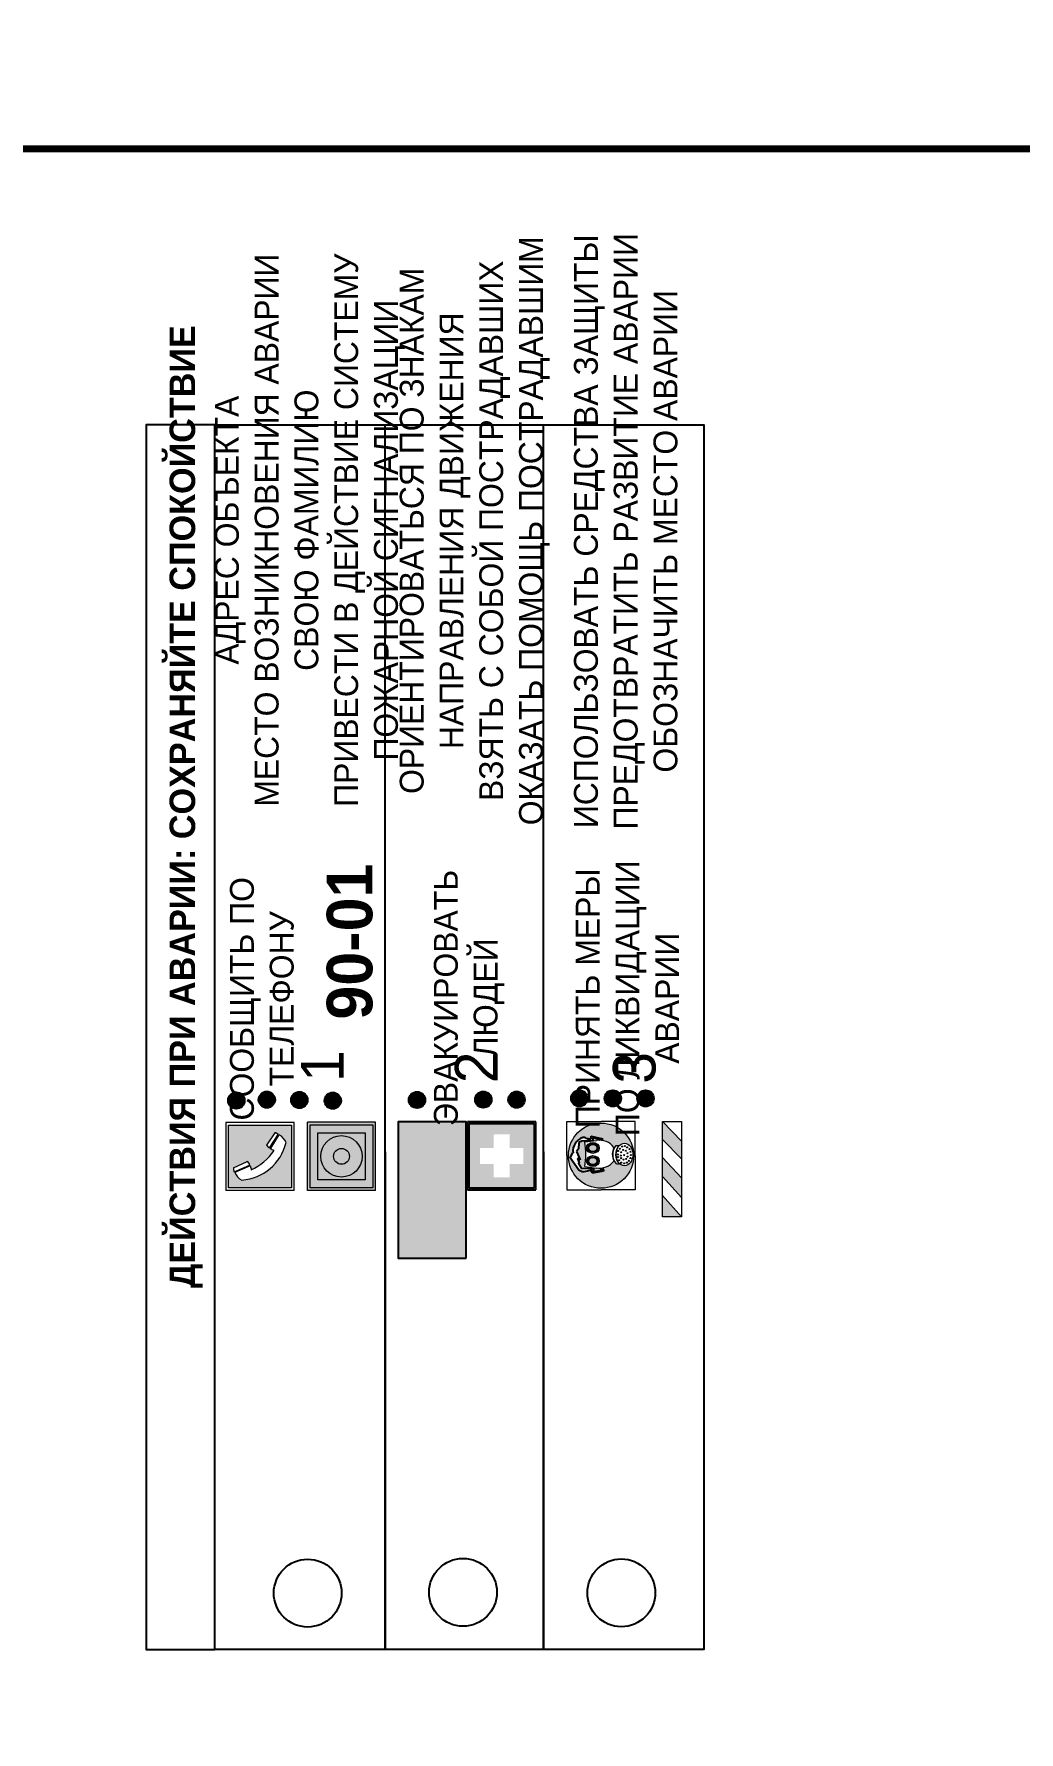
# Model space of a CAD drawing. Header units: millimetres. Extents: x 13810 to 67229, y 12374 to 21950.
# Drawn here: x 36435.5 to 36551.1, y 20086.8 to 20286.1 of the extents above; entities that cross this region are included whole.
import ezdxf

# ---------------------------------------------------------------- set-up
doc = ezdxf.new("R2010")
doc.units = ezdxf.units.MM
doc.styles.add('обычный', font='arial.ttf')

# ---------------------------------------------------------------- blocks, each defined once
blk = doc.blocks.new('A$C38D26F80')
h = blk.add_hatch(color=5)
h.dxf.hatch_style = 1
h.paths.add_polyline_path([(-8.77, -4.48, 1), (-0.19, -4.48, 1)])
h.paths.add_polyline_path([(-6.75, -3.58), (-6.75, -3.31), (-6.62, -3.22), (-6.5, -3.22), (-6.42, -3.3), (-6.39, -3.28), (-6.59, -2.23), (-6.59, -2.01), (-6.38, -1.58), (-4.76, -0.4), (-4.13, -0.79, -0.362848), (-2.1, -2.1, -0.201049), (-2.17, -2.48, 0.085434), (-2.26, -3.13), (-1.9, -3.16), (-2.25, -4.7), (-2.4, -4.59), (-2.43, -4.34), (-2.36, -4.34), (-2.14, -3.34), (-2.47, -3.42), (-2.58, -1.95), (-2.77, -1.58), (-3.58, -1.52), (-3.92, -1.26), (-5.05, -1.73), (-4.87, -1.39), (-5.41, -1.6), (-5.41, -1.46), (-6.13, -1.87), (-6.18, -3.5), (-6.56, -3.47), (-6.37, -4.59), (-6.16, -4.43), (-6.16, -4.66), (-6.36, -4.79), (-6.37, -4.8), (-6.51, -4.76)], flags=16)
h.paths.add_polyline_path([(-6.51, -4.76), (-6.36, -4.79), (-6.37, -4.8)], flags=0)
h.paths.add_polyline_path([(-5.92, -2.34, 0.089508), (-2.67, -2.35), (-2.48, -3.88, -0.268602), (-3.4, -6.18, 0.262449), (-5.2, -6.18, -0.268602), (-6.11, -3.88)], flags=16)
edge = h.paths.add_edge_path(flags=16)
edge.add_ellipse((-5.19, -3.41), major_axis=(0, 0.842), ratio=0.848992, start_angle=0, end_angle=360)
edge = h.paths.add_edge_path(flags=0)
edge.add_ellipse((-5.19, -3.39), major_axis=(0, 0.665), ratio=0.853798, start_angle=0, end_angle=360)
edge = h.paths.add_edge_path(flags=0)
edge.add_ellipse((-5.19, -3.4), major_axis=(0, 0.528), ratio=0.864094, start_angle=0, end_angle=360)
edge = h.paths.add_edge_path(flags=16)
edge.add_ellipse((-3.47, -3.4), major_axis=(0, 0.842), ratio=0.848992, start_angle=0, end_angle=360)
h.paths.add_polyline_path([(-3.13, -6.45), (-3.13, -6.84, 0.383174), (-5.57, -6.85), (-5.57, -6.49, -0.369952)], flags=16)
edge = h.paths.add_edge_path(flags=0)
edge.add_ellipse((-3.47, -3.39), major_axis=(0, 0.665), ratio=0.853798, start_angle=0, end_angle=360)
edge = h.paths.add_edge_path(flags=0)
edge.add_ellipse((-3.47, -3.4), major_axis=(0, 0.528), ratio=0.864094, start_angle=0, end_angle=360)
edge = h.paths.add_edge_path(flags=16)
edge.add_ellipse((-4.34, -7.57), major_axis=(-1.48, 0), ratio=0.744955, start_angle=0, end_angle=360)
h.paths.add_polyline_path([(-5.01, -6.85, -1), (-5.15, -6.85, -1)], flags=0)
h.paths.add_polyline_path([(-5.33, -7.14, -1), (-5.47, -7.14, -1)], flags=0)
h.paths.add_polyline_path([(-4.61, -6.71, -1), (-4.74, -6.71, -1)], flags=16)
h.paths.add_polyline_path([(-5.43, -7.51, -1), (-5.57, -7.51, -1)], flags=0)
h.paths.add_polyline_path([(-4.26, -6.67, -1), (-4.4, -6.67, -1)], flags=16)
h.paths.add_polyline_path([(-4.74, -7.14, -1), (-4.88, -7.14, -1)], flags=0)
h.paths.add_polyline_path([(-4.93, -7.43, -1), (-5.07, -7.43, -1)], flags=0)
h.paths.add_polyline_path([(-4.41, -7.07, -1), (-4.54, -7.07, -1)], flags=0)
h.paths.add_polyline_path([(-5.33, -7.87, -1), (-5.46, -7.87, -1)], flags=0)
h.paths.add_polyline_path([(-3.8, -6.71, -1), (-3.94, -6.71, -1)], flags=16)
h.paths.add_polyline_path([(-4.85, -7.78, -1), (-4.98, -7.78, -1)], flags=0)
h.paths.add_polyline_path([(-3.96, -7.14, -1), (-4.1, -7.14, -1)], flags=0)
h.paths.add_polyline_path([(-4.33, -7.53, -1), (-4.47, -7.53, -1)], flags=0)
h.paths.add_polyline_path([(-5.09, -8.12, -1), (-5.23, -8.12, -1)], flags=0)
h.paths.add_polyline_path([(-3.5, -6.94, -1), (-3.64, -6.94, -1)], flags=0)
h.paths.add_polyline_path([(-4.54, -7.97, -1), (-4.68, -7.97, -1)], flags=0)
h.paths.add_polyline_path([(-3.66, -7.39, -1), (-3.8, -7.39, -1)], flags=0)
h.paths.add_polyline_path([(-4.73, -8.35, -1), (-4.86, -8.35, -1)], flags=0)
h.paths.add_polyline_path([(-4.09, -7.96, -1), (-4.23, -7.96, -1)], flags=0)
h.paths.add_polyline_path([(-3.77, -7.74, -1), (-3.91, -7.74, -1)], flags=0)
h.paths.add_polyline_path([(-3.22, -7.27, -1), (-3.35, -7.27, -1)], flags=0)
h.paths.add_polyline_path([(-4.34, -8.4, -1), (-4.47, -8.4, -1)], flags=0)
h.paths.add_polyline_path([(-3.16, -7.61, -1), (-3.3, -7.61, -1)], flags=0)
h.paths.add_polyline_path([(-3.9, -8.35, -1), (-4.04, -8.35, -1)], flags=0)
h.paths.add_polyline_path([(-3.32, -7.91, -1), (-3.46, -7.91, -1)], flags=0)
h.paths.add_polyline_path([(-3.55, -8.23, -1), (-3.69, -8.23, -1)], flags=0)
at = {"color": 5, "lineweight": 5}
for p, q in [((-4.48, 0), (-8.96, 0)), ((-8.96, 0), (-8.96, -4.48)), ((-4.48, 0), (0, 0)), ((0, 0), (0, -4.48)), ((-6.59, -2.01), (-6.38, -1.58)), ((-6.59, -2.23), (-6.59, -2.01)), ((-6.38, -1.58), (-4.76, -0.4)), ((-6.13, -1.87), (-6.18, -3.5)), ((-5.41, -1.46), (-6.13, -1.87)), ((-4.87, -1.39), (-5.41, -1.6)), ((-5.41, -1.6), (-5.41, -1.46)), ((-3.92, -1.26), (-5.05, -1.73)), ((-5.05, -1.73), (-4.87, -1.39)), ((-4.76, -0.4), (-4.13, -0.79)), ((-3.58, -1.52), (-3.92, -1.26)), ((-2.77, -1.58), (-3.58, -1.52)), ((-2.58, -1.95), (-2.77, -1.58)), ((-2.47, -3.42), (-2.58, -1.95)), ((-6.75, -3.31), (-6.62, -3.22)), ((-6.75, -3.58), (-6.75, -3.31)), ((-6.51, -4.76), (-6.75, -3.58)), ((-6.62, -3.22), (-6.5, -3.22)), ((-6.39, -3.28), (-6.59, -2.23)), ((-6.18, -3.5), (-6.56, -3.47)), ((-6.56, -3.47), (-6.37, -4.59)), ((-6.5, -3.22), (-6.42, -3.3)), ((-6.42, -3.3), (-6.39, -3.28)), ((-6.37, -4.59), (-6.16, -4.43)), ((-6.16, -4.43), (-6.16, -4.66)), ((-5.92, -2.34), (-6.11, -3.88)), ((-2.67, -2.34), (-2.48, -3.88)), ((-2.14, -3.34), (-2.47, -3.42)), ((-2.43, -4.34), (-2.4, -4.59)), ((-2.43, -4.34), (-2.36, -4.34)), ((-2.36, -4.34), (-2.14, -3.34)), ((-1.9, -3.16), (-2.26, -3.13)), ((-2.25, -4.7), (-1.9, -3.16)), ((-8.96, -8.96), (-8.96, -4.48)), ((-6.37, -4.8), (-6.51, -4.76)), ((-6.16, -4.66), (-6.37, -4.8)), ((-5.57, -6.49), (-5.57, -6.85)), ((-3.13, -6.45), (-3.13, -6.84)), ((-2.4, -4.59), (-2.25, -4.7)), ((0, -8.96), (0, -4.48)), ((-4.48, -8.96), (-8.96, -8.96)), ((-4.48, -8.96), (0, -8.96))]:
    blk.add_line(p, q, dxfattribs=at)
at = {"color": 5}
for p, q in [((-6.59, -2.01), (-6.38, -1.58)), ((-6.59, -2.23), (-6.59, -2.01)), ((-6.38, -1.58), (-4.76, -0.4)), ((-6.13, -1.87), (-6.18, -3.5)), ((-5.41, -1.46), (-6.13, -1.87)), ((-4.87, -1.39), (-5.41, -1.6)), ((-5.41, -1.6), (-5.41, -1.46)), ((-3.92, -1.26), (-5.05, -1.73)), ((-5.05, -1.73), (-4.87, -1.39)), ((-4.76, -0.4), (-4.13, -0.79)), ((-3.58, -1.52), (-3.92, -1.26)), ((-2.77, -1.58), (-3.58, -1.52)), ((-2.58, -1.95), (-2.77, -1.58)), ((-2.47, -3.42), (-2.58, -1.95)), ((-6.75, -3.31), (-6.62, -3.22)), ((-6.75, -3.58), (-6.75, -3.31)), ((-6.51, -4.76), (-6.75, -3.58)), ((-6.62, -3.22), (-6.5, -3.22)), ((-6.39, -3.28), (-6.59, -2.23)), ((-6.18, -3.5), (-6.56, -3.47)), ((-6.56, -3.47), (-6.37, -4.59)), ((-6.5, -3.22), (-6.42, -3.3)), ((-6.42, -3.3), (-6.39, -3.28)), ((-6.37, -4.59), (-6.16, -4.43)), ((-6.16, -4.43), (-6.16, -4.66)), ((-2.14, -3.34), (-2.47, -3.42)), ((-2.4, -4.59), (-2.43, -4.34)), ((-2.43, -4.34), (-2.36, -4.34)), ((-2.36, -4.34), (-2.14, -3.34)), ((-2.26, -3.13), (-1.9, -3.16)), ((-1.9, -3.16), (-2.25, -4.7)), ((-6.37, -4.8), (-6.51, -4.76)), ((-6.36, -4.79), (-6.51, -4.76)), ((-6.16, -4.66), (-6.37, -4.8)), ((-6.16, -4.66), (-6.36, -4.79)), ((-2.25, -4.7), (-2.4, -4.59))]:
    blk.add_line(p, q, dxfattribs=at)
at = {"color": 5, "lineweight": 5}
for centre, radius in [((-4.48, -4.48), 4.29), ((-4.67, -6.71), 0.0678), ((-4.33, -6.67), 0.0678), ((-3.87, -6.71), 0.0678), ((-5.5, -7.51), 0.0678), ((-5.4, -7.14), 0.0678), ((-5.4, -7.87), 0.0678), ((-5.16, -8.12), 0.0678), ((-5.08, -6.85), 0.0678), ((-5, -7.43), 0.0678), ((-4.91, -7.78), 0.0678), ((-4.81, -7.14), 0.0678), ((-4.79, -8.35), 0.0678), ((-4.61, -7.97), 0.0678), ((-4.47, -7.07), 0.0678), ((-4.4, -7.53), 0.0678), ((-4.4, -8.4), 0.0678), ((-4.16, -7.96), 0.0678), ((-4.03, -7.14), 0.0678), ((-3.97, -8.35), 0.0678), ((-3.84, -7.74), 0.0678), ((-3.73, -7.39), 0.0678), ((-3.62, -8.23), 0.0678), ((-3.57, -6.94), 0.0678), ((-3.39, -7.91), 0.0678), ((-3.28, -7.27), 0.0678), ((-3.23, -7.61), 0.0678)]:
    blk.add_circle(centre, radius, dxfattribs=at)
at = {"color": 5}
for centre, radius, start, end in [((-3.89, -2.66), 1.88, 17.387, 97.1599), ((-2.6, -2.2), 0.511, 326.3906, 11.8614), ((-0.35, -3.07), 1.91, 162.2553, 181.7878)]:
    blk.add_arc(centre, radius, start, end, dxfattribs=at)
at = {"color": 5, "lineweight": 5}
for centre, radius, start, end in [((-2.6, -2.2), 0.513, 326.4781, 11.7739), ((-3.66, -4.24), 2.47, 171.573, 231.7124), ((-4.28, 6.66), 9.15, 259.6987, 280.1569), ((-4.93, -4.24), 2.47, 308.2876, 8.427), ((-0.47, -3.05), 1.79, 161.5846, 182.4584), ((-4.33, -7.88), 1.87, 50.358, 131.5662), ((-4.34, -8.2), 1.82, 48.4943, 132.3565), ((-4.3, -7.78), 1.83, 60.5889, 119.4111)]:
    blk.add_arc(centre, radius, start, end, dxfattribs=at)
for centre, major_axis, ratio in [((-5.19, -3.41), (0, 0.842), 0.848992), ((-5.19, -3.39), (0, 0.665), 0.853798), ((-5.19, -3.4), (0, 0.528), 0.864094), ((-3.47, -3.4), (0, 0.842), 0.848992), ((-3.47, -3.39), (0, 0.665), 0.853798), ((-3.47, -3.4), (0, 0.528), 0.864094), ((-4.34, -7.57), (-1.48, 0), 0.744955)]:
    blk.add_ellipse(centre, major_axis=major_axis, ratio=ratio, dxfattribs=at)
blk = doc.blocks.new('A$C47DD6509')
at = {"lineweight": 5}
for points in [[(-8.69, 0), (-11.19, 0), (-11.19, -2.22)], [(-4.22, 0), (-6.45, 0), (-8.91, -2.22), (-6.61, -2.22)], [(0, 0), (-2.09, 0), (-4.36, -2.22), (-2.29, -2.22)]]:
    blk.add_hatch(color=242, dxfattribs=at).paths.add_polyline_path(points)
at = {"color": 242, "lineweight": 5}
for p, q in [((-11.19, -2.22), (-8.69, 0)), ((-11.19, -2.22), (-11.19, 0)), ((-11.19, 0), (-8.69, 0)), ((-11.19, 0), (0, 0)), ((-8.91, -2.22), (-6.45, 0)), ((-6.61, -2.22), (-4.22, 0)), ((-4.36, -2.22), (-2.09, 0)), ((-2.29, -2.22), (0, 0)), ((0, 0), (0, -2.22)), ((0, -2.22), (-11.19, -2.22))]:
    blk.add_line(p, q, dxfattribs=at)
blk = doc.blocks.new('A$C32E8229D')
at = {"true_color": 0xffffff}
blk.add_hatch(color=7, dxfattribs=at).paths.add_polyline_path([(0, 0), (0, -8), (16, -8), (16, 0)])
h = blk.add_hatch(color=126)
h.paths.add_polyline_path([(0.2, -0.2), (15.8, -0.2), (15.8, -7.8), (0.2, -7.8)])
h.paths.add_polyline_path([(13.49, -2.05), (12.08, -2.05), (11.37, -2.63, 0.162397), (11.29, -2.84), (11.29, -3.63), (10.35, -3.63), (10.35, -4.05), (11.68, -4.05), (11.68, -3.48), (12.26, -4.28), (11.29, -5.1), (11.29, -6.78), (11.85, -6.78), (11.85, -5.44), (12.8, -4.64), (12.8, -5.94), (14.46, -5.94), (14.46, -5.39), (13.45, -5.39), (13.45, -3.97), (12.46, -2.59), (13.15, -2.59), (13.69, -3.34), (14.18, -3)], flags=16)
h.paths.add_polyline_path([(10.74, -1.82, 1), (11.8, -1.82, 1)], flags=16)
h.paths.add_polyline_path([(9.39, -3.59), (5.99, -3.59), (6.56, -3.03), (5.91, -3.03), (5.1, -3.83), (5.91, -4.64), (6.56, -4.64), (5.99, -4.09), (9.39, -4.09)], flags=16)
h.paths.add_polyline_path([(4.29, -1.08), (1.72, -1.08), (1.72, -6.6), (4.29, -6.6)], flags=16)
at = {"color": 126}
blk.add_lwpolyline([(16, -8), (0, -8), (0, 0), (16, 0)], close=True, dxfattribs=at)
blk = doc.blocks.new('A$C18900ED3')
h = blk.add_hatch(color=126)
h.paths.add_polyline_path([(-0.18, -0.18), (-7.02, -0.18), (-7.02, -7.02), (-0.18, -7.02)])
h.paths.add_polyline_path([(-5.89, -4.46), (-5.89, -2.77), (-4.46, -2.77), (-4.46, -1.31), (-2.77, -1.31), (-2.77, -2.77), (-1.33, -2.77), (-1.33, -4.46), (-2.77, -4.46), (-2.77, -5.89), (-4.46, -5.89), (-4.46, -4.46)], flags=16)
at = {"color": 126}
for p, q in [((-7.2, 0), (-7.2, -7.2)), ((0, 0), (-7.2, 0)), ((0, -7.2), (0, 0)), ((-7.02, -7.02), (-7.02, -0.18)), ((-7.02, -0.18), (-0.18, -0.18)), ((-0.18, -0.18), (-0.18, -7.02)), ((-0.18, -7.02), (-7.02, -7.02)), ((-7.2, -7.2), (0, -7.2))]:
    blk.add_line(p, q, dxfattribs=at)
blk = doc.blocks.new('A$C456E1F9C')
at = {"lineweight": 5}
h = blk.add_hatch(color=242, dxfattribs=at)
h.paths.add_polyline_path([(0.51, -1.47), (0.51, -13.26), (12.29, -13.26), (12.29, -1.47)])
h.paths.add_polyline_path([(5.42, -4.95, -0.254479), (4.78, -5.4), (3.52, -2.53, -0.209735), (4.23, -2.4)], flags=16)
h.paths.add_polyline_path([(8.53, -8.6), (10.87, -10.17), (10.54, -10.76), (8.03, -9.13, -0.192251)], flags=16)
h.paths.add_polyline_path([(4.61, -5.49, 0.005518), (3.87, -5.72, 0.128647), (7.49, -10.01, 0.00809), (7.83, -9.33), (10.47, -10.97, -0.16736), (8.99, -12.25, -0.327862), (1.95, -3.95, -0.166952), (3.36, -2.62)], flags=16)
at = {"color": 242, "lineweight": 5}
for p, q in [((0, -13.77), (0, -0.97)), ((12.8, -0.97), (0, -0.97)), ((4.61, -5.49), (3.36, -2.62)), ((3.52, -2.53), (4.78, -5.4)), ((4.23, -2.4), (5.42, -4.95)), ((12.8, -13.77), (12.8, -0.97)), ((7.83, -9.33), (10.47, -10.97)), ((8.03, -9.13), (10.54, -10.76)), ((10.81, -10.12), (8.53, -8.6)), ((10.54, -10.76), (10.8, -10.3)), ((10.8, -10.3), (10.81, -10.12)), ((0, -13.77), (12.8, -13.77))]:
    blk.add_line(p, q, dxfattribs=at)
blk.add_lwpolyline([(0.51, -1.47), (12.29, -1.47), (12.29, -13.26), (0.51, -13.26)], close=True, dxfattribs=at)
for centre, radius, start, end in [((4.59, -5.34), 2.99, 114.2845, 152.1974), ((4.02, -3.27), 0.891, 76.3284, 123.7092), ((11.12, -3.31), 9.19, 183.9915, 256.6009), ((14.98, -39.1), 35.17, 107.1487, 108.4135), ((13.86, -0.94), 11.08, 205.5536, 234.8762), ((4.68, -4.59), 0.824, 276.9621, 334.0723), ((-13.31, 0.8), 23.44, 332.5487, 334.4027), ((8.94, -9.5), 0.989, 114.4092, 157.9388), ((7.87, -9.46), 3, 291.9291, 329.9329)]:
    blk.add_arc(centre, radius, start, end, dxfattribs=at)
blk = doc.blocks.new('A$C54414219')
at = {"true_color": 0xffffff}
h = blk.add_hatch(color=7, dxfattribs=at)
h.paths.add_polyline_path([(2.39, -9.45), (2.39, -18.3), (11.23, -18.3), (11.23, -9.45)], flags=0)
h.paths.add_polyline_path([(10.71, -13.87, -1), (2.92, -13.87, -1)], flags=0)
h.paths.add_polyline_path([(8.3, -13.87, -1), (5.33, -13.87, -1)], flags=0)
h.paths.add_polyline_path([(0.41, -7.47), (0.41, -20.27), (13.21, -20.27), (13.21, -7.47)])
h.paths.add_polyline_path([(0.92, -19.77), (12.71, -19.77), (12.71, -7.98), (0.92, -7.98)], flags=16)
h.paths.add_polyline_path([(11.23, -9.45), (11.23, -18.3), (2.39, -18.3), (2.39, -9.45)], flags=0)
at = {"lineweight": 5}
h = blk.add_hatch(color=242, dxfattribs=at)
h.paths.add_polyline_path([(12.71, -7.98), (0.92, -7.98), (0.92, -19.77), (12.71, -19.77)])
h.paths.add_polyline_path([(11.23, -18.3), (2.39, -18.3), (2.39, -9.45), (11.23, -9.45)], flags=16)
h.paths.add_polyline_path([(10.71, -13.87, -1), (2.92, -13.87, -1)], flags=0)
h.paths.add_polyline_path([(8.3, -13.87, -1), (5.33, -13.87, -1)], flags=0)
at = {"true_color": 0xffffff}
h = blk.add_hatch(color=7, dxfattribs=at)
h.paths.add_polyline_path([(2.39, -9.45), (2.39, -18.3), (11.23, -18.3), (11.23, -9.45)])
h.paths.add_polyline_path([(10.71, -13.87, -1), (2.92, -13.87, -1)], flags=16)
h.paths.add_polyline_path([(8.3, -13.87, -1), (5.33, -13.87, -1)], flags=0)
at = {"lineweight": 5}
h = blk.add_hatch(color=242, dxfattribs=at)
h.paths.add_polyline_path([(2.92, -13.87, 1), (10.71, -13.87, 1)])
h.paths.add_polyline_path([(8.3, -13.87, -1), (5.33, -13.87, -1)], flags=16)
at = {"color": 242, "lineweight": 5}
for p, q in [((0.41, -20.27), (0.41, -7.47)), ((0.41, -7.47), (13.21, -7.47)), ((0.41, -7.47), (13.21, -7.47)), ((13.21, -20.27), (13.21, -7.47)), ((0.41, -20.27), (13.21, -20.27))]:
    blk.add_line(p, q, dxfattribs=at)
for points in [[(0.92, -7.98), (12.71, -7.98), (12.71, -19.77), (0.92, -19.77)], [(2.39, -9.45), (11.23, -9.45), (11.23, -18.3), (2.39, -18.3)]]:
    blk.add_lwpolyline(points, close=True, dxfattribs=at)
for radius in [3.89, 1.49]:
    blk.add_circle((6.81, -13.87), radius, dxfattribs=at)

msp = doc.modelspace()

# ---------------------------------------------------------------- hatches: boundary and pattern name
at = {"lineweight": 0}
h = msp.add_hatch(color=256, dxfattribs=at)
h.dxf.hatch_style = 1
h.paths.add_polyline_path([(36499.5, 20160.17, 1), (36499.5, 20162.1, 1)])
h = msp.add_hatch(color=256, dxfattribs=at)
h.dxf.hatch_style = 1
h.paths.add_polyline_path([(36503.44, 20160.17, 1), (36503.44, 20162.1, 1)])
h = msp.add_hatch(color=256, dxfattribs=at)
h.dxf.hatch_style = 1
h.paths.add_polyline_path([(36507.28, 20160.17, 1), (36507.28, 20162.1, 1)])
h = msp.add_hatch(color=256, dxfattribs=at)
h.dxf.hatch_style = 1
h.paths.add_polyline_path([(36459.25, 20159.91, 1), (36459.25, 20161.84, 1)])
h = msp.add_hatch(color=256, dxfattribs=at)
h.dxf.hatch_style = 1
h.paths.add_polyline_path([(36462.83, 20160.02, 1), (36462.83, 20161.95, 1)])
h = msp.add_hatch(color=256, dxfattribs=at)
h.dxf.hatch_style = 1
h.paths.add_polyline_path([(36466.65, 20159.98, 1), (36466.65, 20161.91, 1)])
h = msp.add_hatch(color=256, dxfattribs=at)
h.dxf.hatch_style = 1
h.paths.add_polyline_path([(36470.57, 20159.9, 1), (36470.57, 20161.83, 1)])
h = msp.add_hatch(color=256, dxfattribs=at)
h.dxf.hatch_style = 1
h.paths.add_polyline_path([(36480.46, 20159.98, 1), (36480.46, 20161.91, 1)])
h = msp.add_hatch(color=256, dxfattribs=at)
h.dxf.hatch_style = 1
h.paths.add_polyline_path([(36488.24, 20160.02, 1), (36488.24, 20161.95, 1)])
h = msp.add_hatch(color=256, dxfattribs=at)
h.dxf.hatch_style = 1
h.paths.add_polyline_path([(36492.14, 20160.01, 1), (36492.14, 20161.95, 1)])

# ---------------------------------------------------------------- linework, layer by layer
at = {"color": 2, "lineweight": 100}
for points in [[(36059.41, 20667.58), (36659.41, 20667.58), (36659.41, 20272.58), (36059.41, 20272.58)], [(36059.41, 20272.58), (36659.41, 20272.58), (36659.41, 19877.58), (36059.41, 19877.58)]]:
    msp.add_lwpolyline(points, close=True, dxfattribs=at)
for points in [[(36456.72, 20096.43), (36456.72, 20240.2), (36448.66, 20240.2), (36448.66, 20096.43)], [(36456.72, 20096.43), (36456.72, 20240.2), (36514.11, 20240.2), (36514.11, 20096.43)]]:
    msp.add_lwpolyline(points, close=True)
for points in [[(36476.71, 20154.85), (36476.71, 20096.43), (36476.71, 20240.2)], [(36495.29, 20154.85), (36495.29, 20096.43), (36495.29, 20240.2)]]:
    msp.add_lwpolyline(points)
for centre, radius in [((36499.5, 20161.14), 0.966), ((36503.44, 20161.13), 0.966), ((36507.28, 20161.13), 0.966), ((36459.25, 20160.88), 0.966), ((36462.83, 20160.98), 0.966), ((36466.65, 20160.94), 0.966), ((36470.57, 20160.86), 0.966), ((36480.46, 20160.95), 0.966), ((36488.24, 20160.99), 0.966), ((36492.14, 20160.98), 0.966), ((36467.63, 20103.06), 3.98), ((36485.86, 20103.15), 3.98), ((36504.44, 20103.09), 3.98)]:
    msp.add_circle(centre, radius)

# ---------------------------------------------------------------- block references
at = {"rotation": 90}
for name, p, xscale, yscale, zscale in [('A$C456E1F9C', (36457.43, 20150.32), 0.625, 0.625, 0.625), ('A$C54414219', (36462.92, 20150.07), 0.625, 0.625, 0.625), ('A$C18900ED3', (36486.39, 20158.39), 1.111111111007631, 1.111111111007631, 1.111111111007631), ('A$C38D26F80', (36498.06, 20158.41), 0.8928571427240968, 0.8928571427240968, 0.8928571427240968)]:
    msp.add_blockref(name, p, dxfattribs=dict(at, xscale=xscale, yscale=yscale, zscale=zscale))
at = {"xscale": -1, "rotation": 90}
msp.add_blockref('A$C32E8229D', (36478.24, 20158.39), dxfattribs=at)
at = {"color": 242, "true_color": 0xc1121c, "rotation": 90}
msp.add_blockref('A$C47DD6509', (36509.27, 20158.41), dxfattribs=at)

# ---------------------------------------------------------------- texts
at = {"lineweight": 0, "attachment_point": 5, "rotation": 90, "style": 'обычный'}
for s, insert, char_height, width in [('\\pi-8.4,l8.4,t8.4;{\\fProxima Nova Rg|b0|i0|c204|p2;ОРИЕНТИРОВАТЬСЯ ПО ЗНАКАМ \\PНАПРАВЛЕНИЯ ДВИЖЕНИЯ\\PВЗЯТЬ С СОБОЙ ПОСТРАДАВШИХ\\PОКАЗАТЬ ПОМОЩЬ ПОСТРАДАВШИМ}', (36487.24, 20227.76), 2.8, 126.6484), ('\\pi-8.4,l8.4,t8.4;{\\fProxima Nova Rg|b0|i0|c204|p2;ИСПОЛЬЗОВАТЬ СРЕДСТВА ЗАЩИТЫ \\PПРЕДОТВРАТИТЬ РАЗВИТИЕ АВАРИИ\\PОБОЗНАЧИТЬ МЕСТО АВАРИИ}', (36504.97, 20227.7), 2.8, 126.6484), ('\\pi-8.4,l8.4,t8.4;{\\fProxima Nova Rg|b0|i0|c204|p2;АДРЕС ОБЪЕКТА\\PМЕСТО ВОЗНИКНОВЕНИЯ АВАРИИ\\PСВОЮ ФАМИЛИЮ\\PПРИВЕСТИ В ДЕЙСТВИЕ СИСТЕМУ \\PПОЖАРНОЙ СИГНАЛИЗАЦИИ}', (36467.88, 20227.83), 2.8, 126.6484), ('{\\fProxima Nova Rg|b1|i0|c204|p2;ДЕЙСТВИЯ ПРИ АВАРИИ: СОХРАНЯЙТЕ СПОКОЙСТВИЕ\\H1.6644x; }', (36453.35, 20195.38), 3, 175.1736), ('{\\fProxima Nova Rg|b1|i0|c204|p2;\\H1.0714x;90-01\\fProxima Nova Rg|b0|i0|c204|p2;\\H0.93331x; \\H1.3449x; }', (36472.58, 20179.54), 5, 126.6484), ('{\\fProxima Nova Rg|b0|i0|c204|p2;ПРИНЯТЬ МЕРЫ \\PПО ЛИКВИДАЦИИ \\PАВАРИИ}', (36505.16, 20172.88), 2.8, 126.6484), ('{\\fProxima Nova Rg|b0|i0|c204|p2;СООБЩИТЬ ПО \\PТЕЛЕФОНУ}', (36462.26, 20172.82), 2.8, 126.6484), ('{\\fProxima Nova Rg|b0|i0|c204|p2;ЭВАКУИРОВАТЬ \\PЛЮДЕЙ}', (36486.58, 20172.92), 2.8, 126.6484), ('{\\fProxima Nova Rg|b0|i0|c204|p2;1\\H1.1667x; }', (36469.33, 20164.92), 5, 126.6484), ('{\\fProxima Nova Rg|b0|i0|c204|p2;2\\H1.1967x; }', (36487.41, 20164.77), 5, 126.6484), ('{\\fProxima Nova Rg|b0|i0|c204|p2;3\\H1.1967x; }', (36505.99, 20164.71), 5, 126.6484)]:
    msp.add_mtext(s, dxfattribs=dict(at, insert=insert, char_height=char_height, width=width))

doc.saveas('drawing.dxf')
